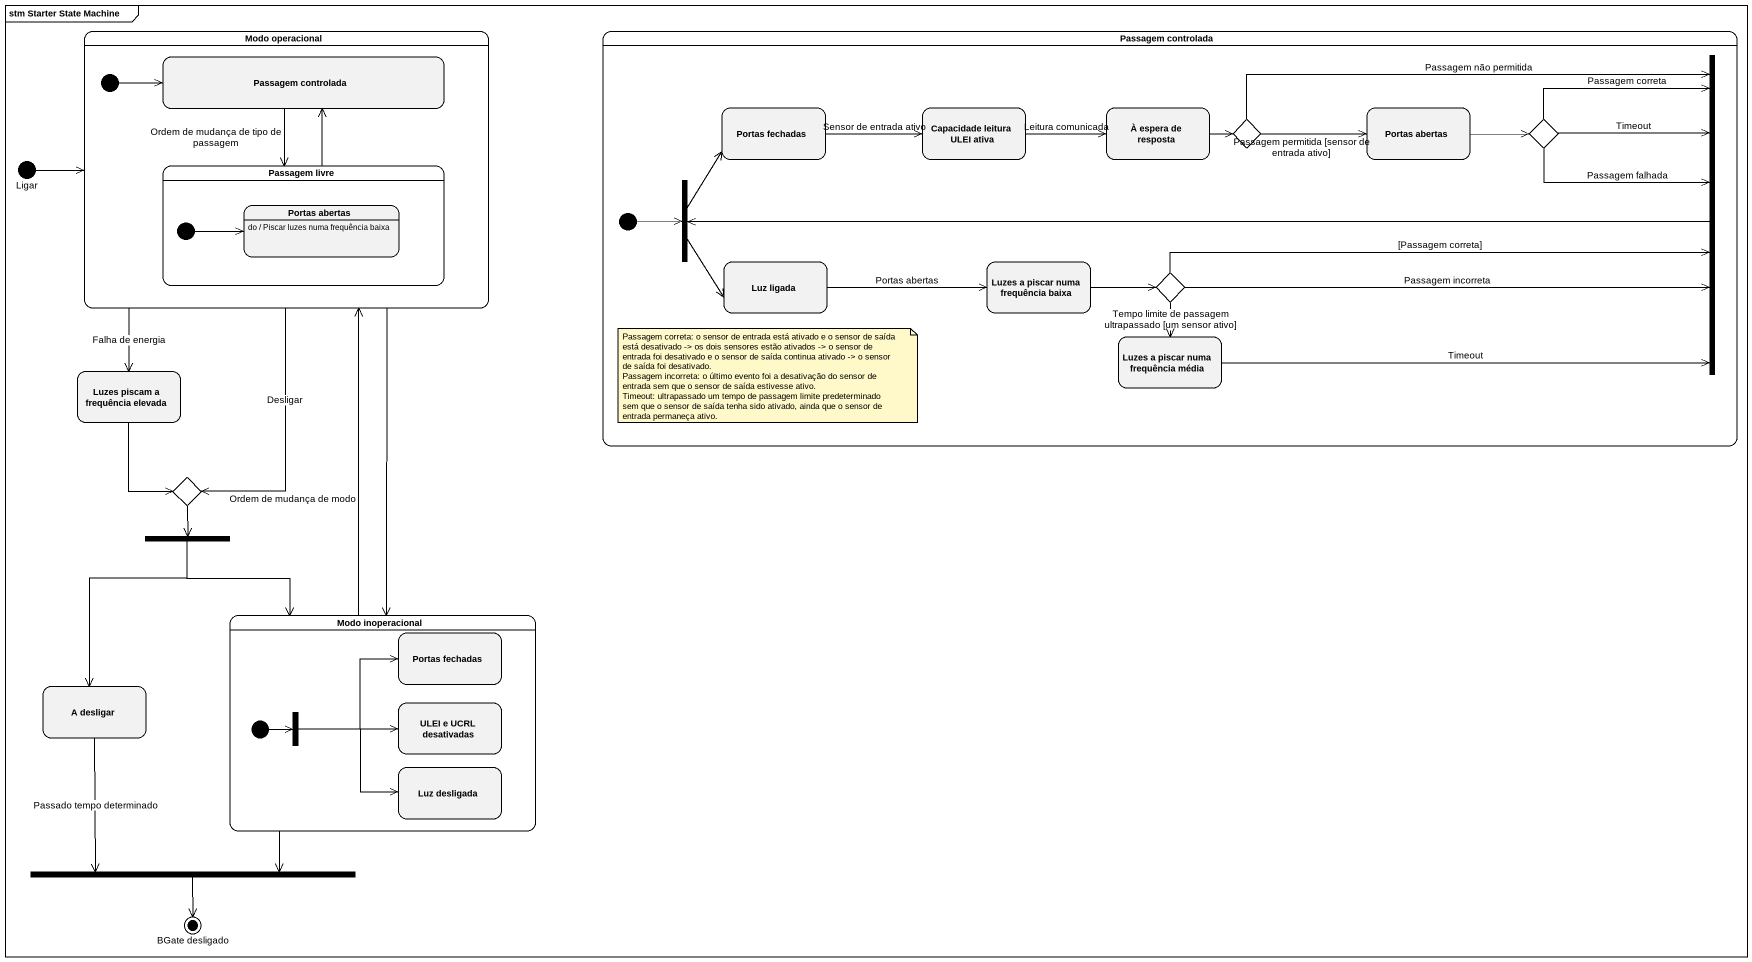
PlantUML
@startuml
mainframe stm Starter State Machine
hide empty description
state "Modo operacional" as Modo_operacional {
  state "Passagem controlada" as Passagem_controlada
  state "Passagem livre" as Passagem_livre {
    state "Portas abertas" as Portas_abertas_2
    Portas_abertas_2 : do / Piscar luzes numa frequência baixa
    [*] -right-> Portas_abertas_2
  }
  [*] -right-> Passagem_controlada
}
state "Passagem controlada" as Passagem_controlada_2 {
  state fork1 <<join>>
  state "Portas fechadas" as Portas_fechadas
  state "Capacidade leitura ULEI ativa" as Capacidade_leitura_ULEI
  state "À espera de resposta" as À_espera_de_resposta
  state choice1 <<choice>>
  state "Portas abertas" as Portas_abertas
  state choice2 <<choice>>
  state fork2 <<fork>>
  state "Luz ligada" as Luz_ligada
  state "Luzes a piscar numa frequência baixa" as Luzes_a_piscar_numa
  state choice3 <<choice>>
  state "Luzes a piscar numa frequência média" as Luzes_a_piscar_numa_2
  [*] -right-> fork2
}
state Ligar <<start>>
state "Luzes piscam a frequência elevada" as Luzes_piscam_a_frequência
state choice4 <<choice>>
state fork3 <<fork>>
state "Modo inoperacional" as Modo_inoperacional {
  state "Portas fechadas" as Portas_fechadas_2
  state fork4 <<fork>>
  state "ULEI e UCRL desativadas" as ULEI_e_UCRL_desativadas
  state "Luz desligada" as Luz_desligada
  [*] -right-> fork4
}
state "A desligar" as A_desligar
state fork5 <<join>>
state "BGate desligado" as BGate_desligado <<end>>
Modo_operacional --> Luzes_piscam_a_frequência : Falha de energia
Modo_operacional --> choice4 : Desligar
Modo_operacional --> Modo_inoperacional
Passagem_controlada --> Passagem_livre : Ordem de mudança de tipo de passagem
fork1 -left-> fork2
Portas_fechadas -right-> Capacidade_leitura_ULEI : Sensor de entrada ativo
Capacidade_leitura_ULEI -right-> À_espera_de_resposta : Leitura comunicada
À_espera_de_resposta -right-> choice1
choice1 -right-> fork1 : Passagem não permitida
choice1 -right-> Portas_abertas : Passagem permitida [sensor de entrada ativo]
Portas_abertas -right-> choice2
choice2 -right-> fork1 : Passagem correta
choice2 -right-> fork1 : Passagem falhada
choice2 -right-> fork1 : Timeout
Ligar -right-> Modo_operacional
Passagem_livre -up-> Passagem_controlada
fork2 -up-> Portas_fechadas
fork2 --> Luz_ligada
Luz_ligada -right-> Luzes_a_piscar_numa : Portas abertas
Luzes_a_piscar_numa -right-> choice3
choice3 -right-> fork1 : Passagem incorreta
choice3 -right-> fork1 : [Passagem correta]
choice3 --> Luzes_a_piscar_numa_2 : Tempo limite de passagem ultrapassado [um sensor ativo]
Luzes_a_piscar_numa_2 -right-> fork1 : Timeout
Luzes_piscam_a_frequência --> choice4
choice4 --> fork3
fork3 --> Modo_inoperacional
fork3 --> A_desligar
Modo_inoperacional -up-> Modo_operacional : Ordem de mudança de modo
Modo_inoperacional --> fork5
A_desligar --> fork5 : Passado tempo determinado
fork4 -right-> Portas_fechadas_2
fork4 -right-> ULEI_e_UCRL_desativadas
fork4 -right-> Luz_desligada
fork5 --> BGate_desligado
note as N1
  Passagem correta: o sensor de entrada está ativado e o sensor de saída está desativado -> os dois sensores estão ativados -> o sensor de entrada foi desativado e o sensor de saída continua ativado -> o sensor de saída foi desativado.
  Passagem incorreta: o último evento foi a desativação do sensor de entrada sem que o sensor de saída estivesse ativo.
  Timeout: ultrapassado um tempo de passagem limite predeterminado sem que o sensor de saída tenha sido ativado, ainda que o sensor de entrada permaneça ativo.
end note
@enduml
